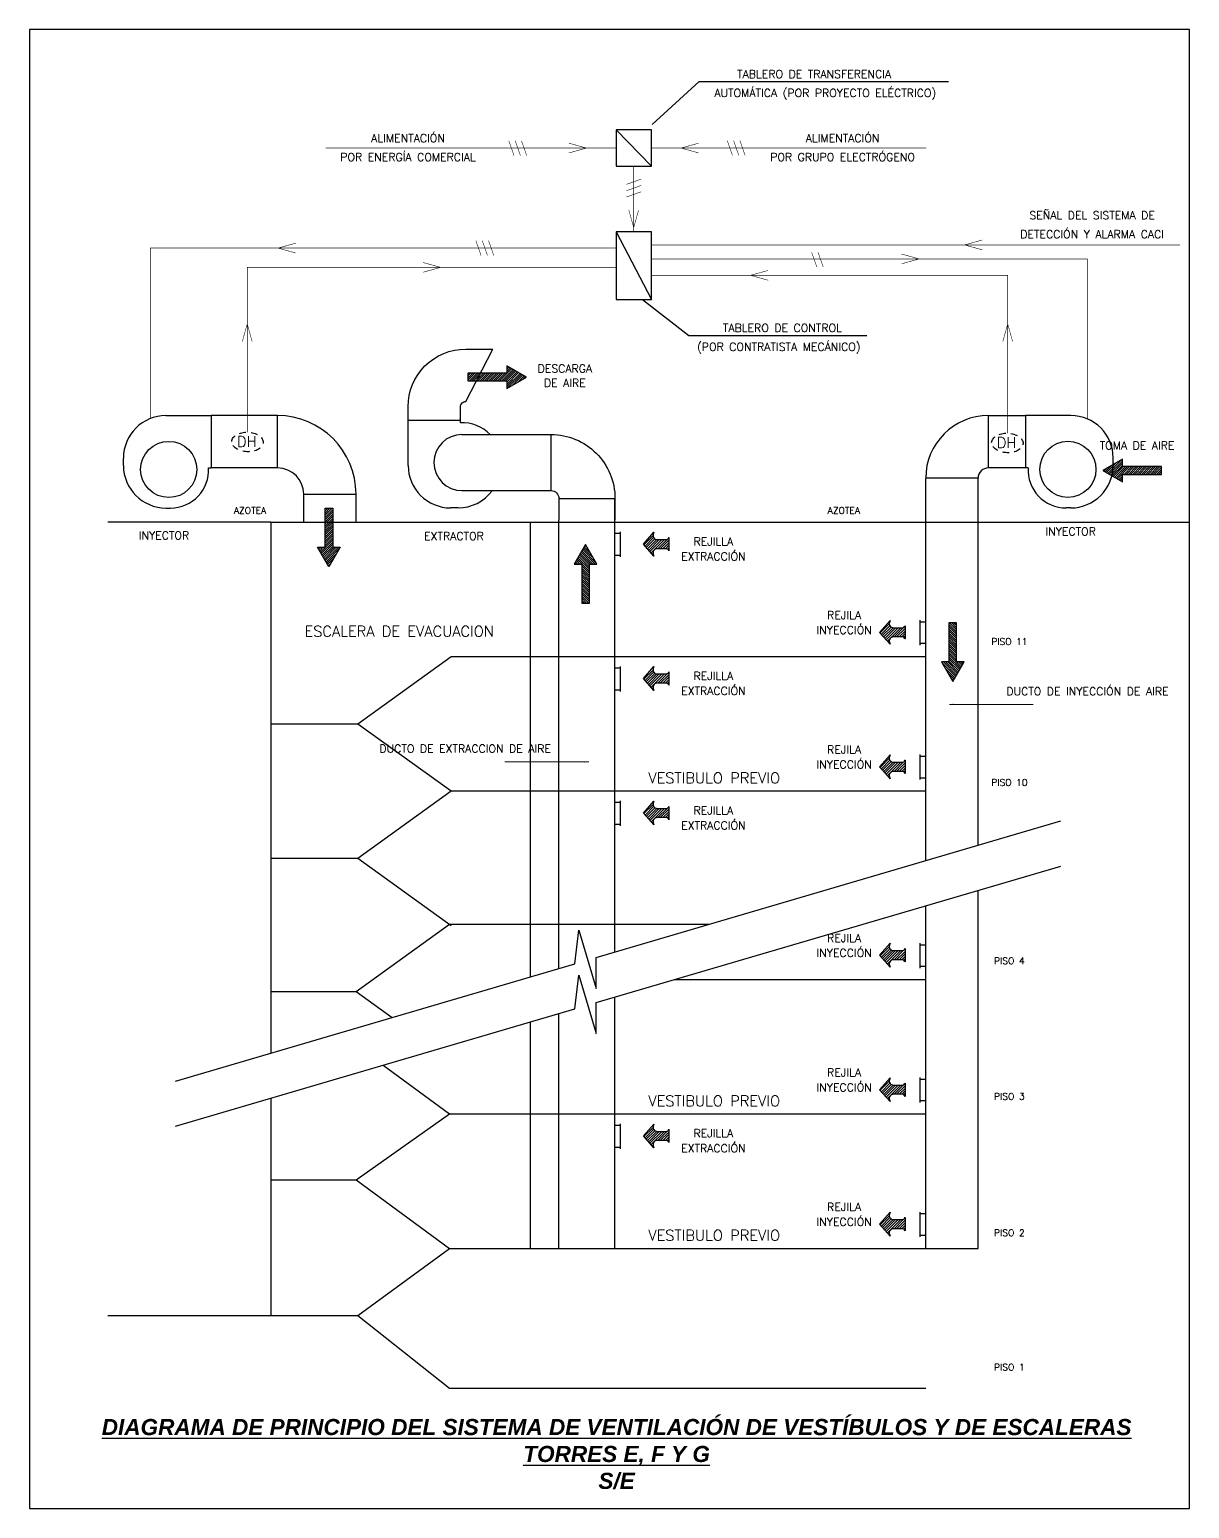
# Model space of a CAD drawing. Header units: millimetres. Extents: x 0 to 226526, y 0 to 8187996.
# Drawn here: x 226474.08 to 226496.33, y 8187968.03 to 8187996.4 of the extents above; entities that cross this region are included whole.
import ezdxf
from ezdxf.enums import TextEntityAlignment as Align

# ---------------------------------------------------------------- set-up
doc = ezdxf.new("R2010")
doc.units = ezdxf.units.MM
doc.linetypes.add('HIDDEN2', pattern=[0.1875, 0.125, -0.0625])
doc.layers.get('0').update_dxf_attribs({"color": 250})
for name, color, linetype in [('L-01_CASCO-CONT', 252, 'Continuous'), ('L-03_EQUIP-ACCES', 160, 'Continuous'), ('L-04_EQ-MED-CONT', 191, 'Continuous'), ('L-05_EQ-MED-SEGM', 191, 'HIDDEN2'), ('L-06_EQ-FIN-CONT', 141, 'Continuous'), ('L-07_EQ-FIN-SEGM', 141, 'HIDDEN2'), ('L3 Equipos y Ductos', 160, 'Continuous'), ('L4 Linea mediana', 191, 'Continuous'), ('L6 Linea fina', 141, 'Continuous'), ('TX-01_PRIMA', 12, 'Continuous'), ('TX-03_PRINC', 150, 'Continuous')]:
    doc.layers.add(name, color=color, linetype=linetype)
doc.styles.add('75-NOTAS', font='romans.shx', dxfattribs={"height": 0.15})
doc.styles.add('M9_NUM-LAM', font='', dxfattribs={"height": 0.35})
doc.styles.add('ROMANS', font='romans.shx', dxfattribs={"width": 0.8})
doc.styles.add('TXT_COTAS', font='romans.shx', dxfattribs={"width": 0.8})
doc.styles.get('M9_NUM-LAM').set_extended_font_data('Zurich UBlkEx BT')
doc.dimstyles.new('DLP-COTA 50', dxfattribs={"dimtxt": 0.08, "dimasz": 0.075, "dimexe": 0.09, "dimexo": 0.03, "dimgap": 0.03, "dimtad": 1, "dimzin": 4, "dimdsep": 46, "dimtxsty": 'TXT_COTAS', "dimblk": 'ARCHTICK', "dimcen": 0.045, "dimdle": 0.05, "dimclrd": 256, "dimclre": 256, "dimclrt": 2, "dimadec": 0, "dimazin": 0, "dimtfac": 1, "dimtix": 1, "dimtofl": 0, "dimtmove": 2, "dimatfit": 3, "dimfxl": 0.09, "dimtolj": 1, "dimtzin": 0, "dimlwd": 9, "dimlwe": 9, "dimarcsym": 0})

# ---------------------------------------------------------------- blocks, each defined once
blk = doc.blocks.new('_ArchTick')
at = {"color": 0, "linetype": 'ByBlock', "const_width": 0.15}
blk.add_lwpolyline([(-0.5, -0.5), (0.5, 0.5)], dxfattribs=at)
blk = doc.blocks.new('Flecha3')
at = {"layer": 'L-06_EQ-FIN-CONT'}
for p, q in [((0.0061, -0.0035), (0.0228, 0.0132)), ((0.0146, -0.0085), (0.0546, 0.0316)), ((0.0232, -0.0134), (0.0865, 0.05)), ((0.0317, -0.0183), (0.1184, 0.0684)), ((0.0403, -0.0232), (0.1227, 0.0592)), ((0.0488, -0.0282), (0.1227, 0.0457)), ((0.0573, -0.0331), (0.1227, 0.0322)), ((0.0659, -0.038), (0.1279, 0.024)), ((0.0744, -0.043), (0.1414, 0.024)), ((0.083, -0.0479), (0.1549, 0.024)), ((0.0915, -0.0528), (0.1683, 0.024)), ((0.1338, -0.024), (0.1818, 0.024)), ((0.1473, -0.024), (0.1953, 0.024)), ((0.1607, -0.024), (0.2087, 0.024)), ((0.1742, -0.024), (0.2222, 0.024)), ((0.1877, -0.024), (0.2357, 0.024)), ((0.2012, -0.024), (0.2492, 0.024)), ((0.2146, -0.024), (0.2626, 0.024)), ((0.2281, -0.024), (0.2761, 0.024)), ((0.2416, -0.024), (0.2896, 0.024)), ((0.255, -0.024), (0.303, 0.024)), ((0.2685, -0.024), (0.3165, 0.024)), ((0.282, -0.024), (0.33, 0.024)), ((0.2954, -0.024), (0.3434, 0.024)), ((0.3089, -0.024), (0.3569, 0.024)), ((0.3224, -0.024), (0.3664, 0.02)), ((0.3359, -0.024), (0.3664, 0.0065)), ((0.1, -0.0578), (0.1227, -0.0351)), ((0.1086, -0.0627), (0.1227, -0.0486)), ((0.1171, -0.0676), (0.1227, -0.0621)), ((0.3493, -0.024), (0.3664, -0.0069)), ((0.3628, -0.024), (0.3664, -0.0204))]:
    blk.add_line(p, q, dxfattribs=at)
blk.add_lwpolyline([(0.3664, 0.024), (0.1227, 0.024), (0.1227, 0.0708), (0, 0), (0.1227, -0.0708), (0.1227, -0.024), (0.3664, -0.024)], close=True, dxfattribs=at)
blk = doc.blocks.new('Flecha5')
at = {"layer": 'L-06_EQ-FIN-CONT', "ltscale": 0.2}
for p, q in [((-0.053, 0.0985), (0.0038, 0.1553)), ((-0.0407, 0.0949), (0.0123, 0.1478)), ((-0.0326, 0.087), (0.0207, 0.1403)), ((-0.0287, 0.075), (0.0291, 0.1329)), ((-0.0287, 0.0591), (0.0376, 0.1254)), ((-0.0287, 0.0432), (0.046, 0.1179)), ((-0.0287, 0.0273), (0.0544, 0.1104)), ((0.058, 0.0981), (0.0629, 0.1029)), ((0.0701, 0.0943), (0.0713, 0.0955)), ((-0.0401, 0), (-0.0388, 0.0013)), ((-0.0291, 0.011), (0.0287, 0.0688)), ((-0.0242, 0), (0.0287, 0.0529)), ((-0.0083, 0), (0.0287, 0.037)), ((0.0076, 0), (0.0287, 0.021)), ((0.0235, 0), (0.0308, 0.0072)), ((0.0395, 0), (0.0401, 0.0007))]:
    blk.add_line(p, q, dxfattribs=at)
blk.add_lwpolyline([(-0.0416, 0), (0.0416, 0), (0.0362, 0.0025, -0.29212), (0.0287, 0.0143), (0.0287, 0.0735, -0.517098), (0.062, 0.0971), (0.0744, 0.0927), (0, 0.1587), (-0.0744, 0.0927), (-0.062, 0.0971, -0.517098), (-0.0287, 0.0735), (-0.0287, 0.0143, -0.29212), (-0.0362, 0.0025)], format="xyb", close=True, dxfattribs=at)
blk = doc.blocks.new('A$Cbb08cc08')
at = {"layer": 'L-04_EQ-MED-CONT', "ltscale": 1.5}
for p, q in [((0.104, -0.221), (0, -0.221)), ((0.104, -0.669), (0.104, -0.19)), ((0, -0.638), (0.104, -0.638))]:
    blk.add_line(p, q, dxfattribs=at)
at = {"layer": 'L-06_EQ-FIN-CONT', "xscale": -3.070877674363305, "yscale": 3.070877674363305, "zscale": 3.070877674363305, "rotation": 89.9999999999996}
blk.add_blockref('Flecha5', (1.032, -0.423), dxfattribs=at)
at = {"layer": 'TX-01_PRIMA', "style": '75-NOTAS'}
for s, p in [('EXTRACCIÓN', (1.888, -0.66)), ('REJILLA', (1.888, -0.373))]:
    blk.add_text(s, height=0.1535, dxfattribs=at).set_placement(p, align=Align.MIDDLE_CENTER)
blk = doc.blocks.new('A$C54cbc16b')
at = {"layer": 'L-04_EQ-MED-CONT', "ltscale": 1.5}
for p, q in [((-0.104, 0.218), (-0.104, 0.697)), ((-0.104, 0.666), (0, 0.666)), ((0, 0.249), (-0.104, 0.249))]:
    blk.add_line(p, q, dxfattribs=at)
at = {"layer": 'L-06_EQ-FIN-CONT', "xscale": -3.070877674363305, "yscale": 3.070877674363305, "zscale": 3.070877674363305, "rotation": 89.9999999999996}
blk.add_blockref('Flecha5', (-0.396, 0.464), dxfattribs=at)
at = {"layer": 'TX-01_PRIMA', "style": '75-NOTAS'}
for s, p in [('REJILA', (-1.565, 0.794)), ('INYECCIÓN', (-1.565, 0.508))]:
    blk.add_text(s, height=0.1535, dxfattribs=at).set_placement(p, align=Align.MIDDLE_CENTER)

msp = doc.modelspace()

# ---------------------------------------------------------------- linework, layer by layer
at = {"layer": 'L-01_CASCO-CONT', "ltscale": 1.5}
for p, q in [((226478.7057, 8187986.9543), (226496.3075, 8187986.9543)), ((226478.7057, 8187986.9543), (226478.7057, 8187976.767)), ((226483.6825, 8187986.9543), (226483.6825, 8187978.2292)), ((226480.373, 8187983.085), (226482.1646, 8187984.3747)), ((226482.1646, 8187984.3747), (226491.2688, 8187984.3747)), ((226478.7057, 8187983.085), (226480.373, 8187983.085)), ((226480.373, 8187983.085), (226482.1646, 8187981.7952)), ((226480.373, 8187980.5054), (226482.1646, 8187981.7952)), ((226482.1646, 8187981.7952), (226491.2688, 8187981.7952)), ((226478.7057, 8187980.5054), (226480.373, 8187980.5054)), ((226480.373, 8187980.5054), (226482.1646, 8187979.2157)), ((226480.3418, 8187977.9484), (226482.1333, 8187979.2382)), ((226482.1333, 8187979.2382), (226487.1165, 8187979.2382)), ((226478.7057, 8187977.9484), (226480.3418, 8187977.9484)), ((226480.3418, 8187977.9484), (226481.033, 8187977.4508)), ((226486.4553, 8187978.1802), (226491.2688, 8187978.1802)), ((226483.6825, 8187977.3655), (226483.6825, 8187973.0211)), ((226480.8574, 8187976.5355), (226482.1333, 8187975.6006)), ((226478.7057, 8187975.9033), (226478.7057, 8187971.7313)), ((226480.3418, 8187974.3334), (226482.1333, 8187975.6006)), ((226482.1333, 8187975.6006), (226491.2688, 8187975.6006)), ((226478.7057, 8187974.3334), (226480.3418, 8187974.3334)), ((226480.3418, 8187974.3334), (226482.1333, 8187973.0211)), ((226480.373, 8187971.7313), (226482.1333, 8187973.0211)), ((226482.1333, 8187973.0211), (226492.2738, 8187973.0211)), ((226475.58, 8187971.7313), (226480.373, 8187971.7313)), ((226480.373, 8187971.7313), (226482.1333, 8187970.3392)), ((226482.1333, 8187970.3392), (226491.2688, 8187970.3392))]:
    msp.add_line(p, q, dxfattribs=at)
msp.add_lwpolyline([(226478.7057, 8187986.9543), (226475.58, 8187986.9543), (226475.58, 8187986.9543)], dxfattribs=at)
at = {"layer": 'L-03_EQUIP-ACCES', "ltscale": 1.5}
for p, q in [((226476.693, 8187988.9969), (226477.5624, 8187988.9969)), ((226477.5624, 8187988.9969), (226477.5624, 8187987.992)), ((226478.8327, 8187988.9969), (226477.5624, 8187988.9969)), ((226478.8327, 8187987.992), (226478.8327, 8187988.9969)), ((226481.3391, 8187988.0416), (226481.3391, 8187988.911)), ((226481.3391, 8187988.911), (226482.344, 8187988.911)), ((226482.344, 8187988.8579), (226482.344, 8187988.911)), ((226494.0505, 8187988.9988), (226493.1811, 8187988.9988)), ((226493.1811, 8187988.9988), (226493.1811, 8187987.9938)), ((226475.8772, 8187988.0398), (226475.8772, 8187988.1812)), ((226494.8663, 8187988.0416), (226494.8663, 8187988.183)), ((226477.5093, 8187987.992), (226477.5624, 8187987.992)), ((226478.8327, 8187987.992), (226477.5624, 8187987.992)), ((226493.2342, 8187987.9938), (226492.4738, 8187987.9938)), ((226492.2738, 8187980.7534), (226492.2738, 8187987.7938)), ((226479.3351, 8187986.9543), (226479.3351, 8187987.4895)), ((226479.3351, 8187987.4895), (226480.3401, 8187987.4895)), ((226480.3401, 8187986.9543), (226480.3401, 8187987.4895)), ((226491.2688, 8187980.4581), (226491.2688, 8187987.3151)), ((226491.2688, 8187987.2246), (226491.2688, 8187987.3151)), ((226492.2738, 8187987.2246), (226492.2738, 8187987.3151)), ((226476.693, 8187987.224), (226476.7824, 8187987.224)), ((226482.2962, 8187987.2259), (226482.1549, 8187987.2259)), ((226491.2688, 8187987.0201), (226491.2688, 8187987.2246)), ((226494.0505, 8187987.2259), (226493.9611, 8187987.2259)), ((226484.2305, 8187978.3903), (226484.2305, 8187986.9922)), ((226485.3079, 8187978.7068), (226485.3079, 8187986.9922)), ((226492.2738, 8187973.0211), (226492.2738, 8187979.8896)), ((226491.2688, 8187973.0211), (226491.2688, 8187979.5944)), ((226485.3079, 8187973.0211), (226485.3079, 8187977.843)), ((226484.2305, 8187973.0211), (226484.2305, 8187977.5265))]:
    msp.add_line(p, q, dxfattribs=at)
at = {"layer": 'L-03_EQUIP-ACCES'}
msp.add_line((226485.3079, 8187986.9922), (226485.3079, 8187987.4066), dxfattribs=at)
at = {"layer": 'L-03_EQUIP-ACCES', "ltscale": 1.5}
for centre in [(226476.7466, 8187987.9634), (226493.9969, 8187987.9653)]:
    msp.add_circle(centre, 0.5387, dxfattribs=at)
for centre, radius, start, end in [((226476.693, 8187988.1812), 0.8158, 90, 180), ((226478.8327, 8187987.4895), 1.5074, 0, 90), ((226482.384, 8187988.131), 0.728, 43.69729, 93.14562), ((226492.4738, 8187987.7938), 1.2049, 90, 180), ((226494.0505, 8187988.183), 0.8158, 0, 90), ((226482.3726, 8187988.0953), 0.5387, 90, 270), ((226476.693, 8187988.0398), 0.8158, 180, 270), ((226476.7824, 8187987.952), 0.728, 270, 3.14562), ((226478.8327, 8187987.4895), 0.5025, 0, 90), ((226482.1549, 8187988.0416), 0.8158, 180, 270), ((226492.4738, 8187987.7938), 0.2, 90, 180), ((226493.9611, 8187987.9539), 0.728, 176.85438, 270), ((226494.0505, 8187988.0416), 0.8158, 270, 0), ((226482.2962, 8187988.0416), 0.8158, 270, 323.51434)]:
    msp.add_arc(centre, radius, start, end, dxfattribs=at)
at = {"layer": 'L-04_EQ-MED-CONT'}
for p, q in [((226485.3272, 8187994.478), (226486.0064, 8187993.7805)), ((226485.3272, 8187992.5239), (226486.0064, 8187991.2234))]:
    msp.add_line(p, q, dxfattribs=at)
for points in [[(226485.3272, 8187993.7805), (226486.0064, 8187993.7805), (226486.0064, 8187994.478), (226485.3272, 8187994.478)], [(226485.3272, 8187991.2234), (226486.0064, 8187991.2234), (226486.0064, 8187992.5239), (226485.3272, 8187992.5239)]]:
    msp.add_lwpolyline(points, close=True, dxfattribs=at)
at = {"layer": 'L-04_EQ-MED-CONT', "ltscale": 1.5, "const_width": 0.0102}
for points in [[(226483.3704, 8187993.9871), (226483.2701, 8187994.2714)], [(226483.4929, 8187993.9871), (226483.3925, 8187994.2714)], [(226483.6137, 8187993.9871), (226483.5133, 8187994.2714)], [(226487.5619, 8187993.9871), (226487.4616, 8187994.2714)], [(226487.6844, 8187993.9871), (226487.584, 8187994.2714)], [(226487.8051, 8187993.9871), (226487.7048, 8187994.2714)], [(226485.526, 8187993.433), (226485.8103, 8187993.5333)], [(226485.526, 8187993.3105), (226485.8103, 8187993.4109)], [(226485.526, 8187993.1898), (226485.8103, 8187993.2901)], [(226482.7389, 8187992.0682), (226482.6385, 8187992.3525)], [(226482.8614, 8187992.0682), (226482.761, 8187992.3525)], [(226482.9821, 8187992.0682), (226482.8818, 8187992.3525)]]:
    msp.add_lwpolyline(points, dxfattribs=at)
at = {"layer": 'L-05_EQ-MED-SEGM', "ltscale": 1.5, "const_width": 0.0102}
for points in [[(226485.3272, 8187994.1293), (226479.7594, 8187994.1293)], [(226484.7606, 8187994.1293), (226484.4227, 8187994.2235)], [(226484.7606, 8187994.1293), (226484.4227, 8187994.035)], [(226486.0064, 8187994.1293), (226491.2818, 8187994.1293)], [(226486.5774, 8187994.1293), (226486.9153, 8187994.2235)], [(226486.5774, 8187994.1293), (226486.9153, 8187994.035)], [(226485.6668, 8187992.5239), (226485.6668, 8187993.7805)], [(226485.6668, 8187992.6036), (226485.5726, 8187992.9416)], [(226485.6668, 8187992.6036), (226485.761, 8187992.9416)], [(226485.3272, 8187992.2103), (226476.3929, 8187992.2103), (226476.3929, 8187988.9445)], [(226478.8443, 8187992.2103), (226479.1822, 8187992.3046)], [(226478.8443, 8187992.2103), (226479.1822, 8187992.1161)], [(226489.1808, 8187991.845), (226489.0805, 8187992.1293)], [(226489.3033, 8187991.845), (226489.2029, 8187992.1293)], [(226486.0064, 8187992.0024), (226494.3707, 8187992.0024), (226494.3707, 8187988.9333)], [(226491.1426, 8187992.0024), (226490.8046, 8187992.0967)], [(226491.1426, 8187992.0024), (226490.8046, 8187991.9082)]]:
    msp.add_lwpolyline(points, dxfattribs=at)
at = {"layer": 'L-06_EQ-FIN-CONT', "linetype": 'ByBlock'}
for points in [[(226486.0237, 8187994.5793), (226486.9236, 8187995.406), (226491.7048, 8187995.406)], [(226485.8352, 8187991.2234), (226486.7253, 8187990.5362), (226490.1396, 8187990.5362)]]:
    msp.add_lwpolyline(points, dxfattribs=at)
at = {"layer": 'L-07_EQ-FIN-SEGM', "ltscale": 1.5, "const_width": 0.0102}
for points in [[(226486.0064, 8187992.271), (226496.1488, 8187992.271)], [(226492.0156, 8187992.271), (226492.3535, 8187992.3653)], [(226492.0156, 8187992.271), (226492.3535, 8187992.1768)], [(226485.3272, 8187991.8403), (226478.2525, 8187991.8403), (226478.2525, 8187988.6783)], [(226481.9613, 8187991.8403), (226481.6234, 8187991.9346)], [(226481.9613, 8187991.8403), (226481.6234, 8187991.7461)], [(226486.0064, 8187991.6875), (226492.8422, 8187991.6875), (226492.8422, 8187988.6582)], [(226487.9081, 8187991.6875), (226488.2461, 8187991.7817)], [(226487.9081, 8187991.6875), (226488.2461, 8187991.5932)], [(226478.2525, 8187990.7554), (226478.1583, 8187990.4174)], [(226478.2525, 8187990.7554), (226478.3468, 8187990.4174)], [(226492.8422, 8187990.7554), (226492.748, 8187990.4174)], [(226492.8422, 8187990.7554), (226492.9365, 8187990.4174)]]:
    msp.add_lwpolyline(points, dxfattribs=at)
at = {"layer": 'L-07_EQ-FIN-SEGM'}
for centre in [(226478.2581, 8187988.4913), (226492.8355, 8187988.4712)]:
    msp.add_ellipse(centre, major_axis=(-0.3013, 0.0109), ratio=0.6204778, dxfattribs=at)
at = {"layer": 'L3 Equipos y Ductos'}
for points in [[(226481.3391, 8187988.911), (226481.3391, 8187989.1677, -0.4142136), (226482.444, 8187990.2727), (226482.9618, 8187990.2727)], [(226482.344, 8187988.911), (226482.344, 8187989.1677, -0.4142136), (226482.444, 8187989.2677)], [(226482.3726, 8187988.6339), (226484.0805, 8187988.6339, -0.4142136), (226485.3079, 8187987.4066), (226485.3079, 8187986.9922)], [(226482.3726, 8187987.5566), (226484.0805, 8187987.5566, -0.4142136), (226484.2305, 8187987.4066), (226484.2305, 8187986.9922)]]:
    msp.add_lwpolyline(points, format="xyb", dxfattribs=at)
for points in [[(226482.444, 8187989.2677), (226482.9618, 8187990.2727)], [(226492.4738, 8187988.9988), (226493.1811, 8187988.9988)], [(226492.4738, 8187987.9938), (226492.4738, 8187988.9988)], [(226482.3726, 8187988.6339), (226484.0805, 8187988.6339)], [(226484.0805, 8187987.5566), (226484.0805, 8187988.6339)], [(226491.2688, 8187987.3151), (226491.2688, 8187987.7938)], [(226492.2738, 8187987.7938), (226491.2688, 8187987.7938)], [(226484.2305, 8187987.4066), (226485.3079, 8187987.4066)]]:
    msp.add_lwpolyline(points, dxfattribs=at)
at = {"layer": 'L4 Linea mediana', "linetype": 'ByBlock'}
msp.add_lwpolyline([(226496.3283, 8187996.4022), (226474.0767, 8187996.4022), (226474.0767, 8187968.0317), (226496.3283, 8187968.0317)], close=True, dxfattribs=at)
at = {"layer": 'L6 Linea fina', "ltscale": 1.5}
for points in [[(226476.8773, 8187976.2298), (226484.5371, 8187978.4803), (226484.6144, 8187979.1242), (226484.949, 8187978.0083), (226484.949, 8187978.6014), (226493.8599, 8187981.2194)], [(226476.8773, 8187975.3661), (226484.5371, 8187977.6166), (226484.6144, 8187978.2605), (226484.949, 8187977.1446), (226484.949, 8187977.7376), (226493.8599, 8187980.3557)]]:
    msp.add_lwpolyline(points, dxfattribs=at)

# ---------------------------------------------------------------- block references
at = {"layer": 'L-06_EQ-FIN-CONT', "ltscale": 1.5, "xscale": 3.070877674363305, "yscale": 3.070877674363305, "zscale": 3.070877674363305}
for p, rotation in [((226483.6096, 8187989.7362), 180), ((226484.7441, 8187986.5248), 269.9999999999996)]:
    msp.add_blockref('Flecha3', p, dxfattribs=dict(at, rotation=rotation))
msp.add_blockref('Flecha3', (226494.665, 8187987.9433), dxfattribs=at)
at = {"layer": 'L-06_EQ-FIN-CONT', "yscale": 3.070877674363305, "zscale": 3.070877674363305}
for p, xscale, rotation in [((226479.8198, 8187986.0951), -3.070877674363305, 269.9999999999996), ((226491.7891, 8187983.8953), 3.070877674363305, 89.99999999999962)]:
    msp.add_blockref('Flecha3', p, dxfattribs=dict(at, xscale=xscale, rotation=rotation))
at = {"layer": 'L6 Linea fina', "ltscale": 0.4}
for name, p in [('A$Cbb08cc08', (226485.3079, 8187986.9543)), ('A$C54cbc16b', (226491.2688, 8187984.3747)), ('A$Cbb08cc08', (226485.3079, 8187984.3747)), ('A$C54cbc16b', (226491.2688, 8187981.7952)), ('A$Cbb08cc08', (226485.3079, 8187981.7952)), ('A$C54cbc16b', (226491.2688, 8187978.1802)), ('A$C54cbc16b', (226491.2688, 8187975.6006)), ('A$Cbb08cc08', (226485.3079, 8187975.6006)), ('A$C54cbc16b', (226491.2688, 8187973.0211))]:
    msp.add_blockref(name, p, dxfattribs=at)

# ---------------------------------------------------------------- texts
at = {"layer": 'TX-01_PRIMA', "style": '75-NOTAS'}
for s, height, p in [('TABLERO DE TRANSFERENCIA', 0.153544, (226489.1277, 8187995.5491)), ('AUTOMÁTICA (POR PROYECTO ELÉCTRICO)', 0.153544, (226489.3431, 8187995.1861)), ('ALIMENTACIÓN', 0.153544, (226481.3372, 8187994.3186)), ('ALIMENTACIÓN', 0.153544, (226489.6737, 8187994.3186)), ('POR ENERGÍA COMERCIAL', 0.153544, (226481.3372, 8187993.9556)), ('POR GRUPO ELECTRÓGENO', 0.153544, (226489.6737, 8187993.9556)), ('SEÑAL DEL SISTEMA DE', 0.153544, (226494.4615, 8187992.8392)), ('DETECCIÓN Y ALARMA CACI', 0.153544, (226494.4615, 8187992.4762)), ('TABLERO DE CONTROL', 0.153544, (226488.5194, 8187990.6793)), ('(POR CONTRATISTA MECÁNICO)', 0.153544, (226488.4508, 8187990.3163)), ('DESCARGA', 0.15354, (226484.3462, 8187989.898)), ('DE AIRE', 0.15354, (226484.3462, 8187989.623)), ('DH', 0.20473, (226478.2441, 8187988.499)), ('DH', 0.20473, (226492.8214, 8187988.4788)), ('TOMA DE AIRE', 0.153544, (226495.3238, 8187988.4252)), ('INYECTOR', 0.15354, (226476.6549, 8187986.6976)), ('EXTRACTOR', 0.15354, (226482.2184, 8187986.6847)), ('INYECTOR', 0.15354, (226494.0498, 8187986.773)), ('DUCTO DE INYECCIÓN DE AIRE', 0.153544, (226494.3719, 8187983.7071)), ('DUCTO DE EXTRACCION DE AIRE', 0.153544, (226482.4335, 8187982.6078))]:
    msp.add_text(s, height=height, dxfattribs=at).set_placement(p, align=Align.MIDDLE_CENTER)
at = {"layer": 'TX-01_PRIMA', "linetype": 'ByBlock', "style": 'ROMANS'}
for s, p in [('AZOTEA', (226478.3069, 8187987.1769)), ('AZOTEA', (226489.6979, 8187987.1769)), ('PISO 11', (226492.8742, 8187984.6604)), ('PISO 10', (226492.8742, 8187981.9591)), ('PISO 4', (226492.8742, 8187978.5365)), ('PISO 3', (226492.8742, 8187975.935)), ('PISO 2', (226492.8742, 8187973.32)), ('PISO 1', (226492.8742, 8187970.7405))]:
    msp.add_text(s, height=0.12795, dxfattribs=at).set_placement(p, align=Align.MIDDLE)
at = {"layer": 'TX-03_PRINC', "style": '75-NOTAS'}
for s, p in [('ESCALERA DE EVACUACION', (226481.168, 8187984.8598)), ('VESTIBULO PREVIO', (226487.2109, 8187982.0451)), ('VESTIBULO PREVIO', (226487.2109, 8187975.8505)), ('VESTIBULO PREVIO', (226487.2109, 8187973.2709))]:
    msp.add_text(s, height=0.204725, dxfattribs=at).set_placement(p, align=Align.MIDDLE_CENTER)
at = {"layer": 'TX-03_PRINC', "ltscale": 1.5, "insert": (226485.3386, 8187969.748, -0.7231), "char_height": 0.3096735, "attachment_point": 2, "style": 'M9_NUM-LAM'}
msp.add_mtext('{\\fArial|b1|i1|c0|p34;\\LDIAGRAMA DE PRINCIPIO DEL SISTEMA DE VENTILACIÓN DE VESTÍBULOS Y DE ESCALERAS\\PTORRES E, F Y G\\P\\lS/E}', dxfattribs=at)

# ---------------------------------------------------------------- leaders
at = {"layer": 'L-06_EQ-FIN-CONT'}
for points in [[(226491.7266, 8187983.4572), (226492.839, 8187983.4572), (226493.3329, 8187983.4572)], [(226484.8038, 8187982.353), (226483.6913, 8187982.353), (226483.1974, 8187982.353)]]:
    msp.add_leader(points, dimstyle='DLP-COTA 50', override={"dimgap": 0.03, "dimtad": 0, "dimfxl": 0.18}, dxfattribs=at)

doc.saveas('drawing.dxf')
